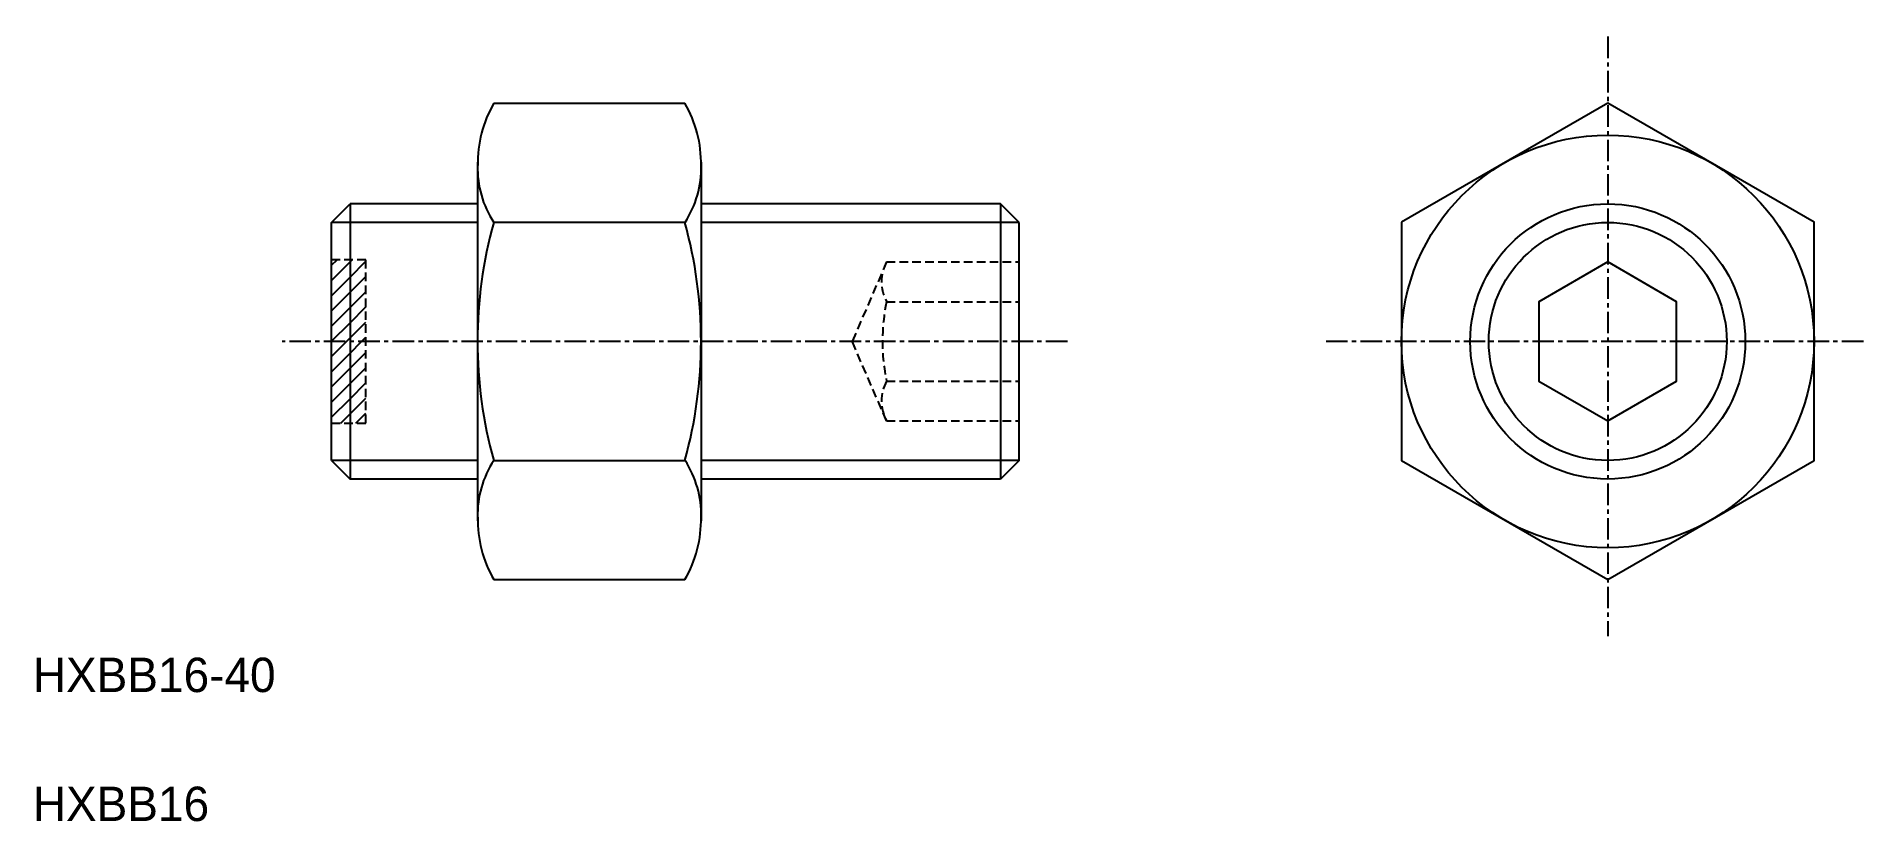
# Model space of a CAD drawing. Extents: x 155 to 262, y -34 to 12.
import ezdxf

# ---------------------------------------------------------------- set-up
doc = ezdxf.new("R2010")
doc.units = 0
doc.linetypes.add('CENTER', pattern=[2, 1.25, -0.25, 0.25, -0.25])
doc.linetypes.add('DASHED', pattern=[0.75, 0.5, -0.25])
doc.layers.get('0').update_dxf_attribs({"linetype": 'CONTINUOUS'})
doc.layers.add('CENTER', color=1, linetype='CENTER')

# ---------------------------------------------------------------- blocks, each defined once
blk = doc.blocks.new('*X18')
at = {"color": 0, "linetype": 'CONTINUOUS'}
for p, q in [((172.51, -1.61), (172.84, -1.29)), ((172.51, -2.5), (173.6, -1.41)), ((173.6, -1.41), (173.72, -1.29)), ((173.6, -2.3), (174.51, -1.38)), ((172.51, -3.38), (173.6, -2.3)), ((172.51, -4.26), (173.6, -3.18)), ((173.6, -3.18), (174.51, -2.26)), ((173.6, -4.07), (174.51, -3.15)), ((172.51, -5.15), (173.6, -4.07)), ((173.6, -4.95), (174.51, -4.03)), ((172.51, -6.03), (173.6, -4.95)), ((173.6, -5.83), (174.51, -4.92)), ((172.51, -6.92), (173.39, -6.04)), ((173.39, -6.04), (173.6, -5.83)), ((173.6, -6.72), (174.27, -6.04)), ((174.27, -6.04), (174.51, -5.8)), ((172.51, -7.8), (173.6, -6.72)), ((173.6, -7.6), (174.51, -6.68)), ((172.51, -8.68), (173.6, -7.6)), ((172.51, -9.57), (173.6, -8.48)), ((173.6, -8.48), (174.51, -7.57)), ((173.6, -9.37), (174.51, -8.45)), ((172.51, -10.45), (173.6, -9.37)), ((173.6, -10.25), (174.51, -9.33)), ((173.06, -10.79), (173.6, -10.25)), ((173.94, -10.79), (174.51, -10.22))]:
    blk.add_line(p, q, dxfattribs=at)

msp = doc.modelspace()

# ---------------------------------------------------------------- linework, layer by layer
at = {"color": 7, "linetype": 'CONTINUOUS'}
for p, q in [((181.95, 7.81), (193.07, 7.81)), ((181.01, 4.39), (181.01, 1.45)), ((194.01, 4.39), (194.01, 1.45)), ((172.51, 0.88), (173.6, 1.96)), ((173.6, 1.96), (173.6, -14.04)), ((181.01, 1.96), (173.6, 1.96)), ((181.01, 1.45), (181.01, -13.52)), ((211.43, 1.96), (194.01, 1.96)), ((194.01, 1.45), (194.01, -13.52)), ((211.43, 1.96), (211.43, -14.04)), ((212.51, 0.88), (211.43, 1.96)), ((172.51, -12.96), (172.51, 0.88)), ((181.95, 0.89), (193.07, 0.89)), ((212.51, -12.96), (212.51, 0.88)), ((172.51, -12.96), (173.6, -14.04)), ((181.01, -13.52), (181.01, -16.47)), ((181.95, -12.96), (193.07, -12.96)), ((194.01, -13.52), (194.01, -16.47)), ((212.51, -12.96), (211.43, -14.04)), ((181.01, -14.04), (173.6, -14.04)), ((211.43, -14.04), (194.01, -14.04)), ((181.95, -19.89), (193.07, -19.89))]:
    msp.add_line(p, q, dxfattribs=at)
at = {"color": 3, "linetype": 'CONTINUOUS'}
for p, q in [((181.01, 0.88), (172.51, 0.88)), ((212.51, 0.88), (194.01, 0.88)), ((181.01, -12.96), (172.51, -12.96)), ((212.51, -12.96), (194.01, -12.96))]:
    msp.add_line(p, q, dxfattribs=at)
at = {"color": 3, "linetype": 'DASHED'}
for p, q in [((174.51, -1.29), (172.51, -1.29)), ((174.51, -10.79), (174.51, -1.29)), ((204.8, -1.42), (202.8, -6.04)), ((204.8, -1.42), (212.51, -1.42)), ((204.8, -3.73), (212.51, -3.73)), ((204.8, -10.66), (202.8, -6.04)), ((204.8, -8.35), (212.51, -8.35)), ((172.51, -10.79), (174.51, -10.79)), ((204.8, -10.66), (212.51, -10.66))]:
    msp.add_line(p, q, dxfattribs=at)
at = {"color": 7, "linetype": 'CONTINUOUS'}
for points in [[(234.75, 0.89), (234.75, -12.97), (246.75, -19.89), (258.75, -12.97), (258.75, 0.89), (246.75, 7.82)], [(246.75, -1.42), (242.75, -3.73), (242.75, -8.35), (246.75, -10.66), (250.75, -8.35), (250.75, -3.73)]]:
    msp.add_lwpolyline(points, close=True, dxfattribs=at)
for radius in [12, 8]:
    msp.add_circle((246.75, -6.04), radius, dxfattribs=at)
at = {"color": 3, "linetype": 'CONTINUOUS'}
msp.add_circle((246.75, -6.04), 6.92, dxfattribs=at)
at = {"color": 7, "linetype": 'CONTINUOUS'}
for centre, radius, start, end in [((187.88, 4.34), 6.86, 149.6297, 181.2685), ((187.15, 4.34), 6.86, 358.7315, 30.3703), ((186.81, 4.05), 5.8, 178.6709, 213.1187), ((188.22, 4.05), 5.8, 326.8813, 1.3291), ((206.98, -6.04), 25.97, 164.5342, 195.4658), ((168.04, -6.04), 25.97, 344.5342, 15.4658), ((186.81, -16.13), 5.8, 146.8813, 181.3291), ((188.22, -16.13), 5.8, 358.6709, 33.1187), ((187.88, -16.42), 6.86, 178.7315, 210.3703), ((187.15, -16.42), 6.86, 329.6297, 1.2685)]:
    msp.add_arc(centre, radius, start, end, dxfattribs=at)
at = {"color": 3, "linetype": 'DASHED'}
for centre, radius, start, end in [((206.94, -2.57), 2.43, 151.6259, 208.3741), ((215.77, -6.04), 11.21, 168.1075, 191.8925), ((206.94, -9.5), 2.43, 151.6259, 208.3741)]:
    msp.add_arc(centre, radius, start, end, dxfattribs=at)
at = {"layer": 'CENTER', "color": 1, "linetype": 'CENTER'}
for p, q in [((246.75, 11.69), (246.75, -23.17)), ((215.32, -6.04), (169.64, -6.04)), ((261.62, -6.04), (230.32, -6.04))]:
    msp.add_line(p, q, dxfattribs=at)

# ---------------------------------------------------------------- block references
at = {"color": 3, "linetype": 'CONTINUOUS'}
msp.add_blockref('*X18', (0, 0), dxfattribs=at)

# ---------------------------------------------------------------- texts
at = {"color": 7, "linetype": 'CONTINUOUS'}
for s, p in [('HXBB16-40', (155.14, -26.43)), ('HXBB16', (155.14, -33.93))]:
    msp.add_text(s, height=2, dxfattribs=at).set_placement(p)

doc.saveas('drawing.dxf')
